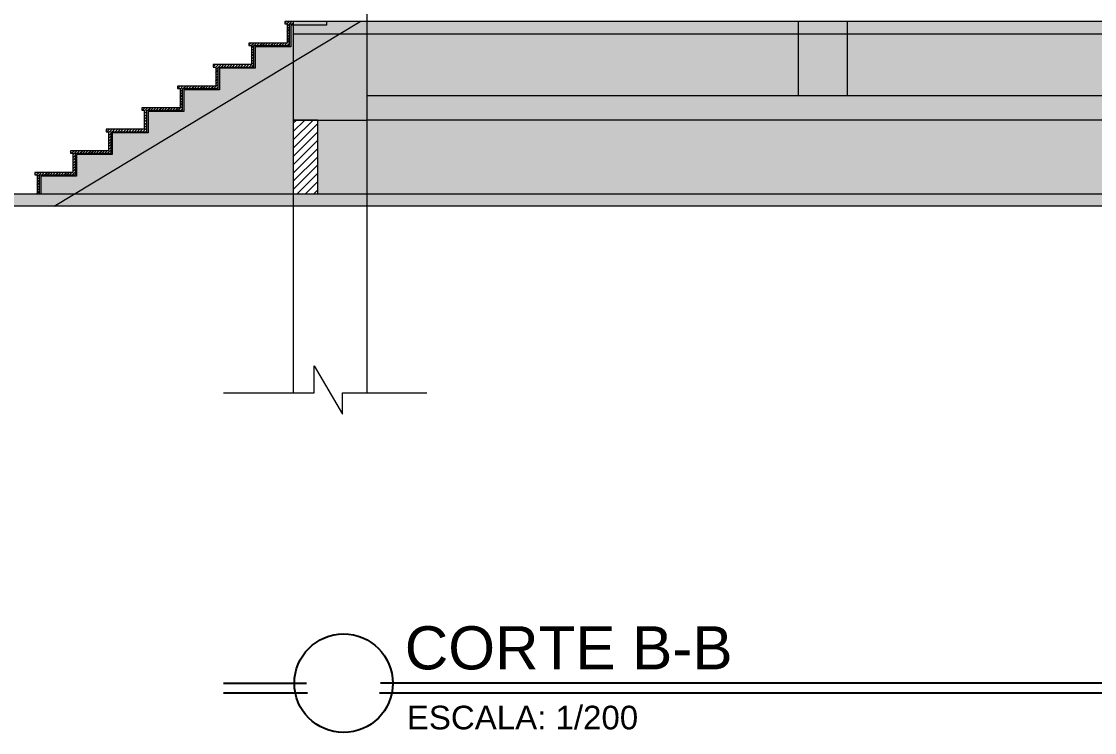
# Model space of a CAD drawing. Header units: millimetres. Extents: x -213 to 151, y -74 to 135.
# Drawn here: x -10.62 to -1.91, y -4.37 to 1.4 of the extents above; entities that cross this region are included whole.
import ezdxf

# ---------------------------------------------------------------- set-up
doc = ezdxf.new("R2010")
doc.units = ezdxf.units.MM
doc.header["$LTSCALE"] = 15
doc.styles.add('SANSSERIF', font='sas_____.pfb')

# ---------------------------------------------------------------- blocks, each defined once
blk = doc.blocks.new('01')
at = {"color": 1, "lineweight": -3}
for p, q in [((759112.1, -50321), (759787.5, -50321)), ((769811.4, -50321), (760387.5, -50321)), ((759795.6, -50401), (759112.1, -50401)), ((769811.4, -50401), (760379.5, -50401))]:
    blk.add_line(p, q, dxfattribs=at)
blk.add_circle((760087.5, -50321), 400, dxfattribs=at)

msp = doc.modelspace()

# ---------------------------------------------------------------- hatches: boundary and pattern name
at = {"linetype": 'Continuous', "lineweight": 13}
h = msp.add_hatch(dxfattribs=at)
h.set_pattern_fill('ANSI31', color=256, scale=0.005)
h.set_pattern_definition([(45, (-677.473766, -1.960623), (-0.01122532015, 0.01122532015), [])])
h.paths.add_polyline_path([(-8.4174, 1.4), (-8.4874, 1.4), (-8.4874, 1.38), (-8.4674, 1.38), (-8.4674, 1.225), (-8.7774, 1.225), (-8.7774, 1.205), (-8.7574, 1.205), (-8.7574, 1.05), (-9.0674, 1.05), (-9.0674, 1.03), (-9.0474, 1.03), (-9.0474, 0.875), (-9.3574, 0.875), (-9.3574, 0.855), (-9.3374, 0.855), (-9.3374, 0.7), (-9.6474, 0.7), (-9.6474, 0.68), (-9.6274, 0.68), (-9.6274, 0.525), (-9.9374, 0.525), (-9.9374, 0.505), (-9.9174, 0.505), (-9.9174, 0.35), (-10.2274, 0.35), (-10.2274, 0.33), (-10.2074, 0.33), (-10.2074, 0.175), (-10.5174, 0.175), (-10.5174, 0.155), (-10.4974, 0.155), (-10.4974, 0), (-10.4774, 0), (-10.4774, 0.155), (-10.1874, 0.155), (-10.1874, 0.33), (-9.8974, 0.33), (-9.8974, 0.505), (-9.6074, 0.505), (-9.6074, 0.68), (-9.3174, 0.68), (-9.3174, 0.855), (-9.0274, 0.855), (-9.0274, 1.03), (-8.7374, 1.03), (-8.7374, 1.205), (-8.4474, 1.205), (-8.4474, 1.38), (-8.4174, 1.38)])
h = msp.add_hatch(color=256, dxfattribs=at)
h.dxf.hatch_style = 1
h.paths.add_polyline_path([(-8.4174, 0.6), (-7.8174, 0.6), (-7.8174, 1.4), (-8.4174, 1.4)])
h = msp.add_hatch(color=256, dxfattribs=at)
h.dxf.hatch_style = 1
h.paths.add_polyline_path([(4.9826, 1.3), (4.9826, 1.4), (-7.8174, 1.4), (-7.8174, 1.3)])
h = msp.add_hatch(color=256, dxfattribs=at)
h.dxf.hatch_style = 1
h.paths.add_polyline_path([(-4.3174, 0.8), (-3.9174, 0.8), (-3.9174, 1.4), (-4.3174, 1.4)])
h = msp.add_hatch(dxfattribs=at)
h.set_pattern_fill('ARKHID16', color=5, scale=0.03, pattern_type=2)
h.set_pattern_definition([(0, (-677.473766, -1.959123), (0.03, 0.03), [0.0015, -0.0105, 0, -0.015, 0, -0.003]), (0, (-677.473766, -1.950123), (0.03, 0.03), [0, -0.0105, 0.0015, -0.015, 0, -0.003]), (0, (-677.473766, -1.944123), (0.03, 0.03), [0, -0.012, 0, -0.0135, 0.0015, -0.003]), (0, (-677.473766, -1.932123), (0.03, 0.03), [0, -0.012, 0.0015, -0.0135, 0, -0.003]), (90, (-677.473766, -1.960623), (-0.03, 0.03), [0.0015, -0.0285]), (90, (-677.461766, -1.960623), (-0.03, 0.03), [-0.0105, 0.0015, -0.009, 0, -0.0075, 0.0015]), (90, (-677.446766, -1.960623), (-0.03, 0.03), [0, -0.015, 0.0015, -0.0075, 0, -0.006]), (90, (-677.470766, -1.960623), (-0.015, 0.015), [0, -0.0045, 0, -0.0045, 0, -0.006]), (90, (-677.467766, -1.959123), (-0.015, 0.015), [0, -0.006, 0, -0.0045, 0, -0.0045]), (90, (-677.464766, -1.960623), (-0.015, 0.015), [0, -0.006, 0, -0.006, 0, -0.003]), (90, (-677.458766, -1.957623), (-0.015, 0.015), [0, -0.0045, 0, -0.006, 0, -0.0045]), (45, (-677.473766, -1.960623), (2e-18, 0.02999999995), [0.0021213, -0.01272792, 0.0021213, -0.0254558868]), (135, (-677.461766, -1.960623), (2e-18, 0.02999999995), [-0.021213, 0.0021213, -0.0169708068, 0.0021213])])
h.paths.add_polyline_path([(-8.4174, 1.37), (-8.4174, 1.38), (-8.4474, 1.38), (-8.4474, 1.205), (-8.7374, 1.205), (-8.7374, 1.03), (-9.0274, 1.03), (-9.0274, 0.855), (-9.3174, 0.855), (-9.3174, 0.68), (-9.6074, 0.68), (-9.6074, 0.505), (-9.8974, 0.505), (-9.8974, 0.33), (-10.1874, 0.33), (-10.1874, 0.155), (-10.4774, 0.155), (-10.4774, 0), (-10.4674, 0), (-10.4674, 0.145), (-10.1774, 0.145), (-10.1774, 0.32), (-9.8874, 0.32), (-9.8874, 0.495), (-9.5974, 0.495), (-9.5974, 0.67), (-9.3074, 0.67), (-9.3074, 0.845), (-9.0174, 0.845), (-9.0174, 1.02), (-8.7274, 1.02), (-8.7274, 1.195), (-8.4374, 1.195), (-8.4374, 1.37)])
h = msp.add_hatch(color=256, dxfattribs=at)
h.dxf.hatch_style = 1
h.paths.add_polyline_path([(-8.4174, 1.0722), (-8.4174, 1.37), (-8.4374, 1.37), (-8.4374, 1.195), (-8.7274, 1.195), (-8.7274, 1.02), (-9.0174, 1.02), (-9.0174, 0.845), (-9.3074, 0.845), (-9.3074, 0.67), (-9.5974, 0.67), (-9.5974, 0.495), (-9.8874, 0.495), (-9.8874, 0.32), (-10.1774, 0.32), (-10.1774, 0.145), (-10.4674, 0.145), (-10.4674, 0), (-10.1941, 0)])
h = msp.add_hatch(dxfattribs=at)
h.set_pattern_fill('AR-CONC', color=256, scale=0.002)
h.set_pattern_definition([(50, (-665.70377, 52.23938), (0.36436934, -0.03187817), [0.0381, -0.4191]), (355, (-665.70377, 52.23938), (-0.07048684, 0.3821137), [0.03048, -0.33528117]), (100.451445, (-665.6734, 52.23672), (0.2938825, 0.3502355), [0.03238002, -0.35618049]), (46.1842, (-665.70377, 52.34098), (0.54215808, -0.08408466), [0.05715, -0.62865]), (96.63556, (-665.6586, 52.33397), (0.47480827, 0.49485225), [0.04857005, -0.5342712]), (351.18415, (-665.70377, 52.341), (0.47480827, 0.49485225), [0.04571993, -0.50291946]), (21, (-665.65297, 52.31558), (0.30322878, -0.2045304), [0.0381, -0.4191]), (326, (-665.65297, 52.31558), (0.12360406, 0.36837593), [0.03048, -0.33528]), (71.451445, (-665.6277, 52.29853), (0.42683284, 0.16384554), [0.03238002, -0.35617988]), (37.5, (-665.70377, 52.23938), (0.006177207, 0.169110078), [0, -0.331216, 0, -0.34036, 0, -0.33655]), (7.5, (-665.70377, 52.23938), (0.133639325, 0.20036115), [0, -0.194056, 0, -0.323596, 0, -0.12827]), (327.5, (-665.81705, 52.23938), (0.27118119, -0.011457488), [0, -0.127, 0, -0.39624, 0, -0.52578]), (317.5, (-665.86785, 52.23938), (0.29625836, 0.05085298), [0, -0.1651, 0, -0.263144, 0, -0.37338])])
h.paths.add_polyline_path([(-8.4174, 0.6), (-8.4174, 1.0722), (-10.1941, 0), (-8.4174, 0)])
h.paths.add_polyline_path([(-7.8174, 0.6), (-8.1174, 0.6), (-8.1174, 0), (-7.8174, 0)])
h.paths.add_polyline_path([(-8.1174, 0.6), (-8.2174, 0.6), (-8.2174, 0), (-8.1174, 0)])
h.paths.add_polyline_path([(-0.4174, 0.6), (-7.8174, 0.6), (-7.8174, 0), (-0.4174, 0)])
h.paths.add_polyline_path([(-0.4174, 0.8), (-7.8174, 0.8), (-7.8174, 0.6), (-0.4174, 0.6)])
h.paths.add_polyline_path([(-4.3174, 1.3), (-7.8174, 1.3), (-7.8174, 0.8), (-4.3174, 0.8)])
h.paths.add_polyline_path([(-0.4174, 1.3), (-3.9174, 1.3), (-3.9174, 0.8), (-0.4174, 0.8)])
h.paths.add_polyline_path([(-0.1174, 0.6), (-0.4174, 0.6), (-0.4174, 0), (-0.1174, 0)])
h.paths.add_polyline_path([(0.1826, 0.6), (-0.1174, 0.6), (-0.1174, 0), (0.1826, 0)])
h.paths.add_polyline_path([(3.8826, 0.8), (0.1826, 0.8), (0.1826, 0.6), (0.1826, 0), (3.8826, 0)])
h.paths.add_polyline_path([(3.8826, 1), (0.1826, 1), (0.1826, 0.8), (3.8826, 0.8)])
h.paths.add_polyline_path([(2.4326, 1.3), (1.3026, 1.3), (1.3026, 1.2), (1.1026, 1.2), (1.1026, 1.3), (0.1826, 1.3), (0.1826, 1), (2.4326, 1)])
h.paths.add_polyline_path([(4.7826, 0.8), (3.8826, 0.8), (3.8826, 0), (4.7826, 0)])
h.paths.add_polyline_path([(4.9826, 1), (3.8826, 1), (3.8826, 0.8), (4.9826, 0.8)])
h.paths.add_polyline_path([(3.8826, 1.3), (2.7326, 1.3), (2.7326, 1), (3.8826, 1)])
h.paths.add_polyline_path([(4.9826, 1.3), (3.8826, 1.3), (3.8826, 1), (4.9826, 1)])
h.paths.add_polyline_path([(5.1826, 0.8), (4.9826, 0.8), (4.7826, 0.8), (4.7826, 0), (5.1826, 0)])
at = {"linetype": 'Continuous', "lineweight": 13, "true_color": 0xb64b2b}
h = msp.add_hatch(dxfattribs=at)
h.set_pattern_fill('ANSI31', color=15, scale=0.015)
h.set_pattern_definition([(45, (-679.303766, 52.239377), (-0.0336759605, 0.0336759605), [])])
h.paths.add_polyline_path([(-8.2174, 0), (-8.2174, 0.6), (-8.4174, 0.6), (-8.4174, 0)])
at = {"linetype": 'Continuous', "lineweight": 13}
h = msp.add_hatch(color=256, dxfattribs=at)
h.dxf.hatch_style = 1
h.paths.add_polyline_path([(-15.1428, 0), (10.6672, 0), (10.6672, -0.1), (-15.1428, -0.1)])

# ---------------------------------------------------------------- linework, layer by layer
for p, q in [((-7.8174, -1.6144), (-7.8174, 4.4592)), ((-10.3599, -0.1), (-7.8741, 1.4))]:
    msp.add_line(p, q, dxfattribs=at)
for points in [[(-8.1774, 1.4), (-8.1774, 1.4), (-8.4874, 1.4), (-8.4874, 1.38), (-8.4674, 1.38), (-8.4674, 1.225), (-8.7774, 1.225), (-8.7774, 1.205), (-8.7574, 1.205), (-8.7574, 1.05), (-9.0674, 1.05), (-9.0674, 1.03), (-9.0474, 1.03), (-9.0474, 0.875), (-9.3574, 0.875), (-9.3574, 0.855), (-9.3374, 0.855), (-9.3374, 0.7), (-9.6474, 0.7), (-9.6474, 0.68), (-9.6274, 0.68), (-9.6274, 0.525), (-9.9374, 0.525), (-9.9374, 0.505), (-9.9174, 0.505), (-9.9174, 0.35), (-10.2274, 0.35), (-10.2274, 0.33), (-10.2074, 0.33), (-10.2074, 0.175), (-10.5174, 0.175), (-10.5174, 0.155), (-10.4974, 0.155), (-10.4974, 0), (-10.4774, 0), (-10.4774, 0.155), (-10.1874, 0.155), (-10.1874, 0.33), (-9.8974, 0.33), (-9.8974, 0.505), (-9.6074, 0.505), (-9.6074, 0.68), (-9.3174, 0.68), (-9.3174, 0.855), (-9.0274, 0.855), (-9.0274, 1.03), (-8.7374, 1.03), (-8.7374, 1.205), (-8.4474, 1.205), (-8.4474, 1.38), (-8.4174, 1.38)], [(-8.1474, 1.4), (-8.1474, 1.37), (-8.4374, 1.37), (-8.4374, 1.195), (-8.7274, 1.195), (-8.7274, 1.02), (-9.0174, 1.02), (-9.0174, 0.845), (-9.3074, 0.845), (-9.3074, 0.67), (-9.5974, 0.67), (-9.5974, 0.495), (-9.8874, 0.495), (-9.8874, 0.32), (-10.1774, 0.32), (-10.1774, 0.145), (-10.4674, 0.145), (-10.4674, 0)], [(4.9826, 1.4), (-8.4174, 1.4)], [(-8.4174, 1.4), (-8.4174, -1.6144)], [(-8.4174, 1.3), (4.9826, 1.3)], [(-7.8174, 0.8), (-0.4174, 0.8)], [(-8.2174, 0), (-8.2174, 0.6), (-8.4174, 0.6), (-8.4174, 0), (-8.2174, 0)], [(-0.4174, 0.6), (-7.8174, 0.6)], [(-8.9846, -1.6144), (-8.2474, -1.6144), (-8.2474, -1.3943), (-8.0191, -1.7867), (-8.0191, -1.6144), (-7.3337, -1.6144)]]:
    msp.add_lwpolyline(points, dxfattribs=at)
at = {"linetype": 'Continuous', "lineweight": 5}
for points in [[(-8.4174, 1.4), (-8.4174, 1.4)], [(-8.4174, 1.3), (-8.4174, 1.2)]]:
    msp.add_lwpolyline(points, dxfattribs=at)
at = {"linetype": 'Continuous', "lineweight": 13}
for points in [[(-8.4174, 0.6), (-7.8174, 0.6), (-7.8174, 1.4), (-8.4174, 1.4)], [(-4.3174, 0.8), (-3.9174, 0.8), (-3.9174, 1.4), (-4.3174, 1.4)], [(-15.1428, 0), (10.6672, 0), (10.6672, -0.1), (-15.1428, -0.1)]]:
    msp.add_lwpolyline(points, close=True, dxfattribs=at)

# ---------------------------------------------------------------- block references
at = {"linetype": 'Continuous', "lineweight": 13, "xscale": 0.001, "yscale": 0.001, "zscale": 0.001}
msp.add_blockref('01', (-768.0967, 46.3507), dxfattribs=at)

# ---------------------------------------------------------------- texts
at = {"color": 3, "lineweight": -3, "style": 'SANSSERIF'}
for s, height, p in [('CORTE B-B', 0.35, (-7.5126, -3.858)), ('ESCALA: 1/200', 0.192, (-7.4958, -4.3446))]:
    msp.add_text(s, height=height, dxfattribs=at).set_placement(p)

doc.saveas('drawing.dxf')
